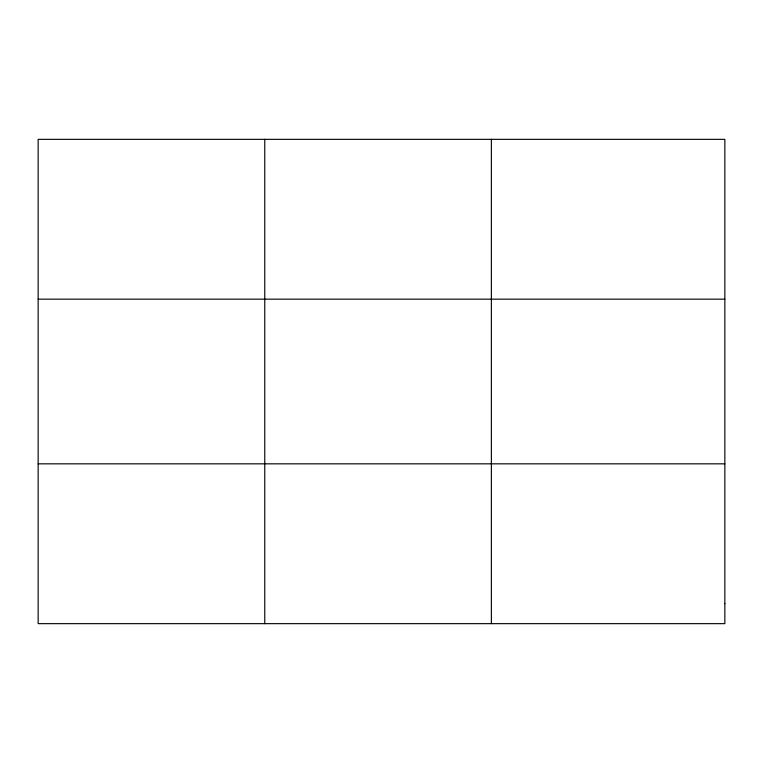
<?xml version="1.0" encoding="UTF-8"?>
<svg xmlns="http://www.w3.org/2000/svg" width="763" height="763" viewBox="0 0 763 763"><rect width="100%" height="100%" fill="white"/><g stroke="black" fill="none" stroke-linecap="round" stroke-linejoin="round"><path stroke-width="1.14" d="M264.761 623.657L264.761 139.343M491.372 623.657L491.372 139.343M38.15 299.163L724.85 299.163M38.15 463.837L724.85 463.837M724.85 603.686L724.85 623.657L38.15 623.657L38.15 139.343L724.85 139.343L724.85 603.686"/></g></svg>
